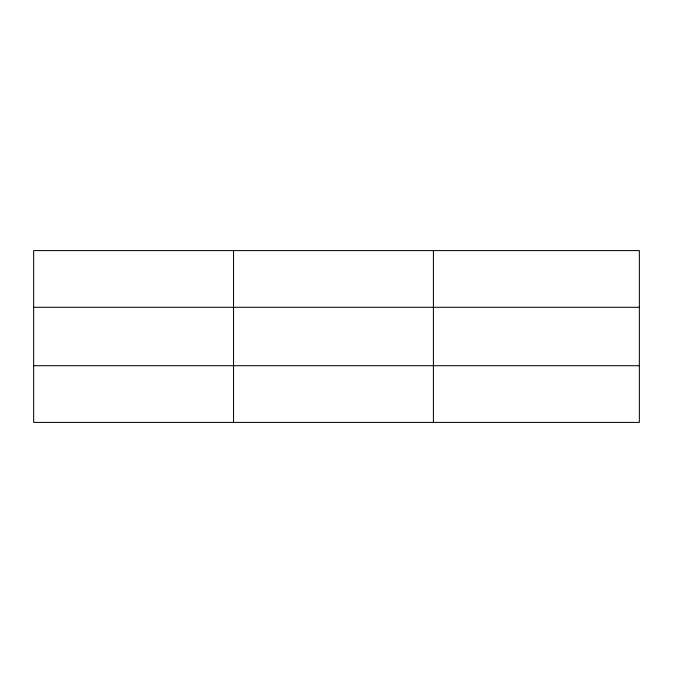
<?xml version="1.0" encoding="UTF-8"?>
<svg xmlns="http://www.w3.org/2000/svg" width="673" height="673" viewBox="0 0 673 673"><rect width="100%" height="100%" fill="white"/><g stroke="black" fill="none" stroke-linecap="round" stroke-linejoin="round"><path stroke-width="1.01" d="M233.531 250.592L233.531 422.408M433.412 250.592L433.412 422.408M639.35 307.292L639.35 250.592L33.65 250.592L33.65 422.408L639.35 422.408L639.35 307.292L33.65 307.292M33.65 365.708L639.35 365.708"/></g></svg>
